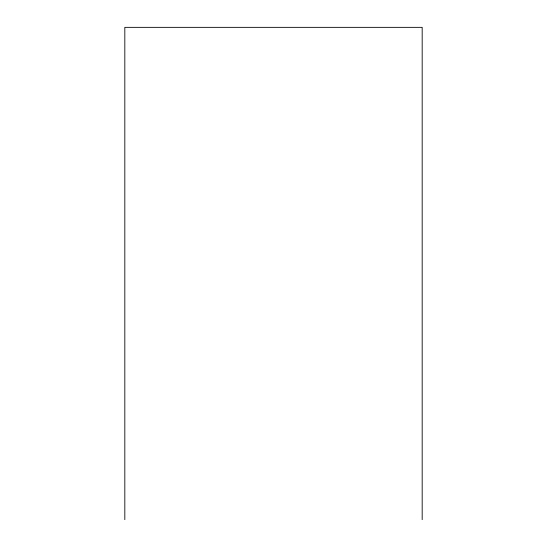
<?xml version="1.0" encoding="UTF-8"?>
<svg xmlns="http://www.w3.org/2000/svg" width="547" height="547" viewBox="0 0 547 547"><rect width="100%" height="100%" fill="white"/><g stroke="black" fill="none" stroke-linecap="round" stroke-linejoin="round"><path stroke-width="0.82" d="M422.181 519.65L422.181 27.35L124.819 27.35L124.819 519.65"/></g></svg>
